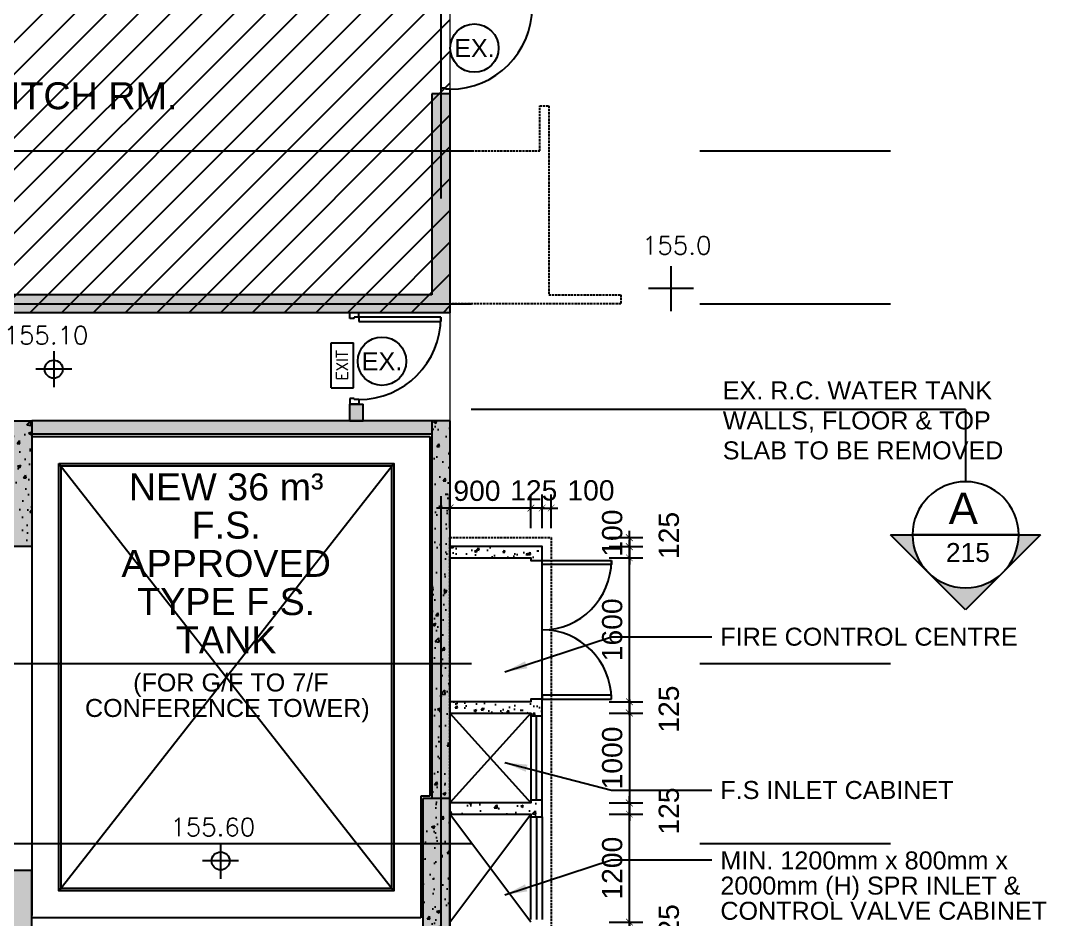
# Model space of a CAD drawing. Header units: millimetres. Extents: x 0 to 61044, y 27 to 39885.
# Drawn here: x 49325 to 60733, y 13090 to 23084 of the extents above; entities that cross this region are included whole.
import ezdxf
from ezdxf.enums import TextEntityAlignment as Align

# ---------------------------------------------------------------- set-up
doc = ezdxf.new("R2010")
doc.units = ezdxf.units.MM
doc.linetypes.add('CENTERX2', pattern=[101.6, 63.5, -12.7, 12.7, -12.7])
doc.linetypes.add('DASH', pattern=[0.35, 0.25, -0.1])
doc.layers.get('Defpoints').update_dxf_attribs({"color": 8})
for name, color, linetype in [('above', 8, 'DASH'), ('arrow', 8, 'Continuous'), ('DLN032__', 8, 'Continuous'), ('Door', 8, 'Continuous'), ('Existing Door mark', 8, 'Continuous'), ('FITDOOR', 8, 'Continuous'), ('FS', 8, 'Continuous'), ('GBP Dim', 8, 'Continuous'), ('GBP Text 200', 8, 'Continuous'), ('GBP Text 250', 8, 'Continuous'), ('grid', 8, 'CENTERX2'), ('hatch', 8, 'Continuous'), ('Hatch_Stru', 8, 'Continuous'), ('LEVEL', 8, 'Continuous'), ('PD', 8, 'Continuous'), ('RCP_text', 8, 'Continuous'), ('TEXT', 8, 'Continuous'), ('TEXT Ref', 8, 'Continuous'), ('WALL-EX', 8, 'Continuous'), ('WALL-STRUCTURE', 8, 'Continuous')]:
    doc.layers.add(name, color=color, linetype=linetype)
doc.layers.add('LP-furn loose', color=8, linetype='Continuous', lineweight=0)
doc.styles.add('BH', font='arial.ttf')
doc.styles.add('ROMANS', font='romans.shx')
doc.styles.get("Standard").update_dxf_attribs({"font": 'arial.ttf'})
doc.dimstyles.new('200 GBP', dxfattribs={"dimscale": 1.5, "dimtxt": 150, "dimasz": 50, "dimexe": 100, "dimexo": 50, "dimgap": 50, "dimtad": 1, "dimdec": 0, "dimzin": 0, "dimdsep": 46, "dimtxsty": 'BH', "dimblk": 'ARCHTICK', "dimcen": 0.09, "dimdle": 100, "dimclrd": 9, "dimclre": 9, "dimclrt": 1, "dimadec": 0, "dimazin": 0, "dimtfac": 1, "dimtdec": 0, "dimtix": 1, "dimtmove": 2, "dimatfit": 3, "dimldrblk": 'ARCHTICK', "dimfxl": 300, "dimfxlon": 1, "dimtolj": 1, "dimtzin": 0, "dimarcsym": 0})
doc.dimstyles.get("Standard").update_dxf_attribs({"dimtxt": 0.18, "dimasz": 0.18, "dimexe": 0.18, "dimexo": 0.0625, "dimgap": 0.09, "dimtad": 0, "dimtih": 1, "dimtoh": 1, "dimdec": 4, "dimzin": 0, "dimdsep": 46, "dimtxsty": 'Standard', "dimcen": 0.09, "dimadec": 0, "dimazin": 0, "dimtfac": 1, "dimtdec": 4, "dimtofl": 0, "dimtmove": 0, "dimatfit": 3, "dimfxl": 1, "dimtolj": 1, "dimtzin": 0, "dimarcsym": 0})
pattern_1 = [(50, (53800, 17234.53), (364.37, -31.878), [38.1, -419.1]), (355, (53800, 17234.53), (-70.486, 382.113), [30.48, -335.28]), (100.451, (53830.36, 17231.88), (293.885, 350.233), [32.38, -356.18]), (46.184, (53800, 17336.13), (542.158, -84.085), [57.15, -628.65]), (96.636, (53845.2, 17329.1), (474.81, 494.85), [48.57, -534.27]), (351.184, (53800, 17336.13), (474.81, 494.85), [45.72, -502.92]), (21, (53850.8, 17310.73), (303.23, -204.531), [38.1, -419.1]), (326, (53850.8, 17310.73), (123.604, 368.376), [30.48, -335.28]), (71.4514, (53876.07, 17293.7), (426.833, 163.846), [32.38, -356.18]), (37.5, (53800, 17234.53), (6.1772, 169.11), [0, -331.216, 0, -340.36, 0, -336.55]), (7.5, (53800, 17234.53), (133.6393, 200.361), [0, -194.056, 0, -323.596, 0, -128.27]), (327.5, (53686.71, 17234.53), (271.1812, -11.4575), [0, -127, 0, -396.24, 0, -525.78]), (317.5, (53635.91, 17234.53), (296.258, 50.853), [0, -165.1, 0, -263.144, 0, -373.38])]
pattern_2 = [(50, (-10000, -7065.47), (286.9041, -25.10085), [30, -330]), (355, (-10000, -7065.47), (-55.5005, 300.8769), [24, -264]), (100.4514, (-9976.1, -7067.56), (231.4038, 275.7758), [25.4961, -280.4568]), (46.1842, (-10000, -6985.47), (426.8964, -66.2076), [45, -495]), (96.6356, (-9964.43, -6991), (373.865, 389.6471), [38.244, -420.6852]), (351.1842, (-10000, -6985.47), (373.8648, 389.6474), [36, -396]), (21, (-9960, -7005.47), (238.7628, -161.04756), [30, -330]), (326, (-9960, -7005.47), (97.3261, 290.06), [24, -264]), (71.4514, (-9940.1, -7018.9), (336.089, 129.0122), [25.4961, -280.4568]), (37.5, (-10000, -7065.47), (4.86394, 133.15754), [0, -260.8, 0, -268, 0, -265]), (7.5, (-10000, -7065.47), (105.22781, 157.76468), [0, -152.8, 0, -254.8, 0, -101]), (327.5, (-10089.2, -7065.47), (213.52897, -9.02195), [0, -100, 0, -312, 0, -414]), (317.5, (-10129.2, -7065.47), (233.27447, 40.042), [0, -130, 0, -207.2, 0, -294])]

# ---------------------------------------------------------------- blocks, each defined once
blk = doc.blocks.new('A$C65CE4B9B')
at = {"layer": 'grid', "ltscale": 200}
for p, q in [((-5000, 10500), (-5000, -8450)), ((-58000, -6750), (0, -6750)), ((-58000, -8450), (0, -8450)), ((-5000, -10588), (-5000, -20450)), ((-58000, -12450), (0, -12450)), ((-58000, -14450), (0, -14450))]:
    blk.add_line(p, q, dxfattribs=at)
blk = doc.blocks.new('DR1CM')
at = {"layer": 'Door'}
blk.add_arc((0, 0), 1, 0, 90, dxfattribs=at)
blk = doc.blocks.new('DR1CR2')
at = {"layer": 'Door'}
for p, q in [((-50, 0), (-50, -50)), ((-50, 0), (0, 0)), ((0, 0), (0, -75)), ((-62.5, -50), (-50, -50)), ((-62.5, -50), (-62.5, -100)), ((-62.5, -100), (0, -100)), ((0, -75), (0, -100))]:
    blk.add_line(p, q, dxfattribs=at)
blk = doc.blocks.new('DR1CL2')
at = {"layer": 'Door'}
for p, q in [((50, 0), (0, 0)), ((0, 0), (0, -75)), ((50, 0), (50, -50)), ((0, -75), (0, -100)), ((62.5, -100), (0, -100)), ((62.5, -50), (50, -50)), ((62.5, -50), (62.5, -100))]:
    blk.add_line(p, q, dxfattribs=at)
blk = doc.blocks.new('DR1CD')
at = {"layer": 'Door'}
for p, q in [((0, 1), (45, 1)), ((0, 1), (0, 0)), ((45, 0), (45, 1)), ((0, 0), (45, 0))]:
    blk.add_line(p, q, dxfattribs=at)
blk = doc.blocks.new('FSEX-V01')
for p, q in [((0, 300), (0, 0)), ((0, 300), (600, 300)), ((600, 300), (600, 0)), ((0, 0), (600, 0))]:
    blk.add_line(p, q)
at = {"style": 'ROMANS'}
blk.add_text('EXIT', height=150, dxfattribs=at).set_placement((300, 150), align=Align.MIDDLE)
blk = doc.blocks.new('ELFIN')
at = {"layer": 'DLN032__'}
for p, q in [((0, 0.5), (0, 0)), ((0, 0), (-0.5, 0)), ((0, 0), (0, -0.5)), ((0.5, 0), (0, 0))]:
    blk.add_line(p, q, dxfattribs=at)
at = {"layer": 'DLN032__', "style": 'ROMANS'}
blk.add_attdef('ELFIN', (0.254, 0.347), '', height=0.5, dxfattribs=at)
blk = doc.blocks.new('ELEX')
at = {"layer": 'DLN032__'}
for p, q in [((0, 0.5), (0, -0.5)), ((0.5, 0), (-0.5, 0))]:
    blk.add_line(p, q, dxfattribs=at)
blk.add_circle((0, 0), 0.25, dxfattribs=at)
at = {"layer": 'DLN032__', "style": 'ROMANS'}
blk.add_attdef('ELEX', (0.257, 0.354), '', height=0.5, dxfattribs=at)
blk = doc.blocks.new('A$C11B774D8')
at = {"layer": 'Existing Door mark'}
blk.add_circle((269, 269), 269, dxfattribs=at)
at = {"layer": 'Existing Door mark', "insert": (269, 269), "char_height": 200, "width": 2794.73, "attachment_point": 5, "line_spacing_factor": 0.84, "style": 'BH'}
blk.add_mtext('EX.', dxfattribs=at)
blk = doc.blocks.new('_ArchTick')
at = {"color": 0, "const_width": 0.1}
blk.add_lwpolyline([(0.5, 0.5), (-0.5, -0.5)], dxfattribs=at)
blk = doc.blocks.new('*D137')
at = {"layer": 'Defpoints', "color": 0, "transparency": 16777216}
for p in [(49650, 13544), (53900, 13519), (53900, 12390)]:
    blk.add_point(p, dxfattribs=at)
at = {"layer": 'GBP Dim', "color": 9, "lineweight": -2, "transparency": 16777216}
for p, q in [((49650, 12615), (49650, 12240)), ((53900, 12615), (53900, 12240)), ((49500, 12390), (54050, 12390))]:
    blk.add_line(p, q, dxfattribs=at)
at = {"layer": 'GBP Dim', "color": 9, "lineweight": -2, "transparency": 16777216, "xscale": 75, "yscale": 75, "zscale": 75, "rotation": 180}
blk.add_blockref('_ArchTick', (49650, 12390), dxfattribs=at)
at = {"layer": 'GBP Dim', "color": 9, "lineweight": -2, "transparency": 16777216, "xscale": 75, "yscale": 75, "zscale": 75}
blk.add_blockref('_ArchTick', (53900, 12390), dxfattribs=at)
at = {"layer": 'GBP Dim', "transparency": 16777216, "insert": (51775, 12580), "char_height": 225, "attachment_point": 5, "style": 'BH'}
blk.add_mtext('\\A1;4250', dxfattribs=at)
blk = doc.blocks.new('*D145')
at = {"layer": 'Defpoints', "color": 0, "transparency": 16777216}
for p in [(55125, 13060), (55125, 12935), (56095, 12935)]:
    blk.add_point(p, dxfattribs=at)
at = {"layer": 'GBP Dim', "color": 9, "lineweight": -2, "transparency": 16777216}
for p, q in [((56095, 13060), (56095, 13135)), ((55870, 13060), (56245, 13060)), ((56095, 13060), (56095, 12935)), ((55870, 12935), (56245, 12935)), ((56095, 12935), (56095, 12860))]:
    blk.add_line(p, q, dxfattribs=at)
at = {"layer": 'GBP Dim', "color": 9, "lineweight": -2, "transparency": 16777216, "xscale": 75, "yscale": 75, "zscale": 75}
for p, rotation in [((56095, 13060), 270), ((56095, 12935), 90)]:
    blk.add_blockref('_ArchTick', p, dxfattribs=dict(at, rotation=rotation))
at = {"layer": 'GBP Dim', "transparency": 16777216, "insert": (56535, 12997), "char_height": 225, "attachment_point": 5, "rotation": 90, "style": 'BH'}
blk.add_mtext('\\A1;125', dxfattribs=at)
blk = doc.blocks.new('*D146')
at = {"layer": 'Defpoints', "color": 0, "transparency": 16777216}
for p in [(55870, 14260), (56095, 14260), (55870, 13060)]:
    blk.add_point(p, dxfattribs=at)
at = {"layer": 'GBP Dim', "color": 9, "lineweight": -2, "transparency": 16777216}
for p, q in [((56095, 12910), (56095, 14410)), ((55945, 14260), (56245, 14260)), ((55945, 13060), (56245, 13060))]:
    blk.add_line(p, q, dxfattribs=at)
at = {"layer": 'GBP Dim', "color": 9, "lineweight": -2, "transparency": 16777216, "xscale": 75, "yscale": 75, "zscale": 75}
for p, rotation in [((56095, 14260), 90), ((56095, 13060), 270)]:
    blk.add_blockref('_ArchTick', p, dxfattribs=dict(at, rotation=rotation))
at = {"layer": 'GBP Dim', "transparency": 16777216, "insert": (55905, 13660), "char_height": 225, "attachment_point": 5, "rotation": 90, "style": 'BH'}
blk.add_mtext('\\A1;1200', dxfattribs=at)
blk = doc.blocks.new('*D147')
at = {"layer": 'Defpoints', "color": 0, "transparency": 16777216}
for p in [(54100, 17664), (54100, 17235), (55000, 17235)]:
    blk.add_point(p, dxfattribs=at)
at = {"layer": 'GBP Dim', "color": 9, "lineweight": -2, "transparency": 16777216}
for p, q in [((54100, 17439), (54100, 17814)), ((55000, 17439), (55000, 17814)), ((55150, 17664), (53950, 17664))]:
    blk.add_line(p, q, dxfattribs=at)
at = {"layer": 'GBP Dim', "color": 9, "lineweight": -2, "transparency": 16777216, "xscale": 75, "yscale": 75, "zscale": 75, "rotation": 180}
blk.add_blockref('_ArchTick', (54100, 17664), dxfattribs=at)
at = {"layer": 'GBP Dim', "color": 9, "lineweight": -2, "transparency": 16777216, "xscale": 75, "yscale": 75, "zscale": 75}
blk.add_blockref('_ArchTick', (55000, 17664), dxfattribs=at)
at = {"layer": 'GBP Dim', "transparency": 16777216, "insert": (54400, 17854), "char_height": 225, "attachment_point": 5, "style": 'BH'}
blk.add_mtext('\\A1;900', dxfattribs=at)
blk = doc.blocks.new('*D148')
at = {"layer": 'Defpoints', "color": 0, "transparency": 16777216}
for p in [(55000, 17664), (55000, 17235), (55125, 17235)]:
    blk.add_point(p, dxfattribs=at)
at = {"layer": 'GBP Dim', "color": 9, "lineweight": -2, "transparency": 16777216}
for p, q in [((55000, 17439), (55000, 17814)), ((55125, 17439), (55125, 17814)), ((55000, 17664), (54925, 17664)), ((55125, 17664), (55000, 17664)), ((55125, 17664), (55200, 17664))]:
    blk.add_line(p, q, dxfattribs=at)
at = {"layer": 'GBP Dim', "color": 9, "lineweight": -2, "transparency": 16777216, "xscale": 75, "yscale": 75, "zscale": 75}
blk.add_blockref('_ArchTick', (55000, 17664), dxfattribs=at)
at = {"layer": 'GBP Dim', "color": 9, "lineweight": -2, "transparency": 16777216, "xscale": 75, "yscale": 75, "zscale": 75, "rotation": 180}
blk.add_blockref('_ArchTick', (55125, 17664), dxfattribs=at)
at = {"layer": 'GBP Dim', "transparency": 16777216, "insert": (55032, 17859), "char_height": 225, "attachment_point": 5, "style": 'BH'}
blk.add_mtext('\\A1;125', dxfattribs=at)
blk = doc.blocks.new('*D149')
at = {"layer": 'Defpoints', "color": 0, "transparency": 16777216}
for p in [(55125, 14385), (56095, 14385), (55125, 14260)]:
    blk.add_point(p, dxfattribs=at)
at = {"layer": 'GBP Dim', "color": 9, "lineweight": -2, "transparency": 16777216}
for p, q in [((55870, 14385), (56245, 14385)), ((56095, 14385), (56095, 14460)), ((56095, 14260), (56095, 14385)), ((55870, 14260), (56245, 14260)), ((56095, 14260), (56095, 14185))]:
    blk.add_line(p, q, dxfattribs=at)
at = {"layer": 'GBP Dim', "color": 9, "lineweight": -2, "transparency": 16777216, "xscale": 75, "yscale": 75, "zscale": 75}
for p, rotation in [((56095, 14385), 270), ((56095, 14260), 90)]:
    blk.add_blockref('_ArchTick', p, dxfattribs=dict(at, rotation=rotation))
at = {"layer": 'GBP Dim', "transparency": 16777216, "insert": (56535, 14295), "char_height": 225, "attachment_point": 5, "rotation": 90, "style": 'BH'}
blk.add_mtext('\\A1;125', dxfattribs=at)
blk = doc.blocks.new('*D150')
at = {"layer": 'Defpoints', "color": 0, "transparency": 16777216}
for p in [(55125, 17110), (56095, 17110), (55125, 15510)]:
    blk.add_point(p, dxfattribs=at)
at = {"layer": 'GBP Dim', "color": 9, "lineweight": -2, "transparency": 16777216}
for p, q in [((56095, 15360), (56095, 17260)), ((55870, 17110), (56245, 17110)), ((55870, 15510), (56245, 15510))]:
    blk.add_line(p, q, dxfattribs=at)
at = {"layer": 'GBP Dim', "color": 9, "lineweight": -2, "transparency": 16777216, "xscale": 75, "yscale": 75, "zscale": 75}
for p, rotation in [((56095, 17110), 90), ((56095, 15510), 270)]:
    blk.add_blockref('_ArchTick', p, dxfattribs=dict(at, rotation=rotation))
at = {"layer": 'GBP Dim', "transparency": 16777216, "insert": (55905, 16310), "char_height": 225, "attachment_point": 5, "rotation": 90, "style": 'BH'}
blk.add_mtext('\\A1;1600', dxfattribs=at)
blk = doc.blocks.new('*D151')
at = {"layer": 'Defpoints', "color": 0, "transparency": 16777216}
for p in [(55125, 17235), (55125, 17110), (56095, 17110)]:
    blk.add_point(p, dxfattribs=at)
at = {"layer": 'GBP Dim', "color": 9, "lineweight": -2, "transparency": 16777216}
for p, q in [((55870, 17235), (56245, 17235)), ((56095, 17235), (56095, 17310)), ((56095, 17235), (56095, 17110)), ((55870, 17110), (56245, 17110)), ((56095, 17110), (56095, 17035))]:
    blk.add_line(p, q, dxfattribs=at)
at = {"layer": 'GBP Dim', "color": 9, "lineweight": -2, "transparency": 16777216, "xscale": 75, "yscale": 75, "zscale": 75}
for p, rotation in [((56095, 17235), 270), ((56095, 17110), 90)]:
    blk.add_blockref('_ArchTick', p, dxfattribs=dict(at, rotation=rotation))
at = {"layer": 'GBP Dim', "transparency": 16777216, "insert": (56535, 17359), "char_height": 225, "attachment_point": 5, "rotation": 90, "style": 'BH'}
blk.add_mtext('\\A1;125', dxfattribs=at)
blk = doc.blocks.new('*D152')
at = {"layer": 'Defpoints', "color": 0, "transparency": 16777216}
for p in [(55125, 15510), (56095, 15510), (55125, 15385)]:
    blk.add_point(p, dxfattribs=at)
at = {"layer": 'GBP Dim', "color": 9, "lineweight": -2, "transparency": 16777216}
for p, q in [((56095, 15510), (56095, 15585)), ((55870, 15510), (56245, 15510)), ((56095, 15385), (56095, 15510)), ((55870, 15385), (56245, 15385)), ((56095, 15385), (56095, 15310))]:
    blk.add_line(p, q, dxfattribs=at)
at = {"layer": 'GBP Dim', "color": 9, "lineweight": -2, "transparency": 16777216, "xscale": 75, "yscale": 75, "zscale": 75}
for p, rotation in [((56095, 15510), 270), ((56095, 15385), 90)]:
    blk.add_blockref('_ArchTick', p, dxfattribs=dict(at, rotation=rotation))
at = {"layer": 'GBP Dim', "transparency": 16777216, "insert": (56535, 15428), "char_height": 225, "attachment_point": 5, "rotation": 90, "style": 'BH'}
blk.add_mtext('\\A1;125', dxfattribs=at)
blk = doc.blocks.new('*D153')
at = {"layer": 'Defpoints', "color": 0, "transparency": 16777216}
for p in [(55125, 15385), (55125, 14385), (56095, 14385)]:
    blk.add_point(p, dxfattribs=at)
at = {"layer": 'GBP Dim', "color": 9, "lineweight": -2, "transparency": 16777216}
for p, q in [((56095, 15535), (56095, 14235)), ((55870, 15385), (56245, 15385)), ((55870, 14385), (56245, 14385))]:
    blk.add_line(p, q, dxfattribs=at)
at = {"layer": 'GBP Dim', "color": 9, "lineweight": -2, "transparency": 16777216, "xscale": 75, "yscale": 75, "zscale": 75}
for p, rotation in [((56095, 15385), 90), ((56095, 14385), 270)]:
    blk.add_blockref('_ArchTick', p, dxfattribs=dict(at, rotation=rotation))
at = {"layer": 'GBP Dim', "transparency": 16777216, "insert": (55905, 14885), "char_height": 225, "attachment_point": 5, "rotation": 90, "style": 'BH'}
blk.add_mtext('\\A1;1000', dxfattribs=at)
blk = doc.blocks.new('*D155')
at = {"layer": 'Defpoints', "color": 0, "transparency": 16777216}
for p in [(55225, 17664), (55125, 17235), (55225, 17235)]:
    blk.add_point(p, dxfattribs=at)
at = {"layer": 'GBP Dim', "color": 9, "lineweight": -2, "transparency": 16777216}
for p, q in [((55125, 17439), (55125, 17814)), ((55225, 17439), (55225, 17814)), ((55125, 17664), (55050, 17664)), ((55125, 17664), (55225, 17664)), ((55225, 17664), (55300, 17664))]:
    blk.add_line(p, q, dxfattribs=at)
at = {"layer": 'GBP Dim', "color": 9, "lineweight": -2, "transparency": 16777216, "xscale": 75, "yscale": 75, "zscale": 75}
blk.add_blockref('_ArchTick', (55125, 17664), dxfattribs=at)
at = {"layer": 'GBP Dim', "color": 9, "lineweight": -2, "transparency": 16777216, "xscale": 75, "yscale": 75, "zscale": 75, "rotation": 180}
blk.add_blockref('_ArchTick', (55225, 17664), dxfattribs=at)
at = {"layer": 'GBP Dim', "transparency": 16777216, "insert": (55668, 17859), "char_height": 225, "attachment_point": 5, "style": 'BH'}
blk.add_mtext('\\A1;100', dxfattribs=at)
blk = doc.blocks.new('*D156')
at = {"layer": 'Defpoints', "color": 0, "transparency": 16777216}
for p in [(55125, 17335), (55125, 17235), (56095, 17235)]:
    blk.add_point(p, dxfattribs=at)
at = {"layer": 'GBP Dim', "color": 9, "lineweight": -2, "transparency": 16777216}
for p, q in [((56095, 17335), (56095, 17410)), ((55870, 17335), (56245, 17335)), ((55870, 17235), (56245, 17235)), ((56095, 17335), (56095, 17235)), ((56095, 17235), (56095, 17160))]:
    blk.add_line(p, q, dxfattribs=at)
at = {"layer": 'GBP Dim', "color": 9, "lineweight": -2, "transparency": 16777216, "xscale": 75, "yscale": 75, "zscale": 75}
for p, rotation in [((56095, 17335), 270), ((56095, 17235), 90)]:
    blk.add_blockref('_ArchTick', p, dxfattribs=dict(at, rotation=rotation))
at = {"layer": 'GBP Dim', "transparency": 16777216, "insert": (55905, 17385), "char_height": 225, "attachment_point": 5, "rotation": 90, "style": 'BH'}
blk.add_mtext('\\A1;100', dxfattribs=at)

msp = doc.modelspace()

# ---------------------------------------------------------------- hatches: boundary and pattern name
at = {"layer": 'hatch'}
h = msp.add_hatch(dxfattribs=at)
h.set_pattern_fill('ANSI31', color=256, scale=2000, style=0)
h.set_pattern_definition([(45, (-10000, -7065.47), (-176.7767, 176.7767), [])])
h.paths.add_polyline_path([(31437.5, 33484.5), (31375, 33484.5), (31375, 32284.5), (31437.5, 32284.5)], flags=17)
h.paths.add_polyline_path([(31500, 33484.5), (31437.5, 33484.5), (31437.5, 32284.5), (31500, 32284.5)], flags=17)
h.paths.add_polyline_path([(31437.5, 32184.5), (31375, 32184.5), (31375, 31584.5), (31437.5, 31584.5)], flags=17)
h.paths.add_polyline_path([(31500, 32184.5), (31437.5, 32184.5), (31437.5, 31584.5), (31500, 31584.5)], flags=17)
h.paths.add_polyline_path([(31500, 31484.5), (31437.5, 31484.5), (31437.5, 30884.5), (31500, 30884.5)], flags=17)
h.paths.add_polyline_path([(31500, 30784.5), (31437.5, 30784.5), (31437.5, 30184.5), (31500, 30184.5)], flags=17)
h.paths.add_polyline_path([(33672.2, 34765.6), (33077.8, 34683.8), (33086.3, 34621.9), (33680.7, 34703.7)], flags=17)
h.paths.add_polyline_path([(33680.7, 34703.7), (33086.3, 34621.9), (33094.8, 34560), (33689.2, 34641.8)], flags=17)
h.paths.add_polyline_path([(31375, 30084.5), (31437.5, 30084.5), (31437.5, 29484.5), (31375, 29484.5)], flags=16)
h.paths.add_polyline_path([(31375, 31484.5), (31437.5, 31484.5), (31437.5, 30884.5), (31375, 30884.5)], flags=16)
h.paths.add_polyline_path([(31500, 32284.5), (31375, 32284.5), (31375, 33484.5), (31500, 33484.5), (31500, 34340.6), (33094.8, 34560), (33077.8, 34683.8), (33672.2, 34765.6), (33689.2, 34641.8), (35500, 34890.9), (35500, 36102.2), (30300, 35386.8), (30300, 28384.5), (31500, 28384.5), (31500, 29484.5), (31437.5, 29484.5), (31437.5, 30084.5), (31500, 30084.5), (31500, 30184.5), (31375, 30184.5), (31375, 30784.5), (31500, 30784.5), (31500, 30884.5), (31437.5, 30884.5), (31437.5, 31484.5), (31500, 31484.5), (31500, 31584.5), (31375, 31584.5), (31375, 32184.5), (31500, 32184.5)])
h.paths.add_polyline_path([(31350, 28234.5), (31350, 28309.5), (32800, 28309.5), (32800, 28234.5)], flags=16)
h.paths.add_polyline_path([(28700, 28309.5), (28700, 28234.5), (27250, 28234.5), (27250, 28309.5)], flags=17)
h.paths.add_polyline_path([(30025, 15034.5), (30025, 16284.5), (35750, 16284.5), (35750, 19834.5), (42316, 19834.5), (54100, 19834.5), (54100, 29384.5), (35750, 29384.5), (35750, 28384.5), (32800, 28384.5), (32800, 28309.5), (31350, 28309.5), (31350, 28384.5), (28700, 28384.5), (28700, 28309.5), (27250, 28309.5), (27250, 28384.5), (17750, 28384.5), (17750, 12934.5), (36300, 12934.5), (36300, 14134.5), (35700, 14134.5), (35700, 13294.5), (30025, 13294.5), (30025, 13394.5), (30025, 13394.5), (30025, 15034.5)])
h = msp.add_hatch(dxfattribs=at)
h.set_pattern_fill('AR-CONC', color=256, scale=2, style=0)
h.set_pattern_definition(pattern_1)
h.paths.add_polyline_path([(49450, 18634.5), (48950, 18634.5), (48950, 17234.5), (49300, 17234.5), (49450, 17234.5)])
h = msp.add_hatch(dxfattribs=at)
h.set_pattern_fill('AR-CONC', color=256, scale=2, style=0)
h.set_pattern_definition(pattern_1)
h.paths.add_polyline_path([(54100, 18634.5), (53900, 18634.5), (53900, 14434.5), (54100, 14434.5)])
h = msp.add_hatch(dxfattribs=at)
h.set_pattern_fill('AR-CONC', color=256, scale=40, style=0)
h.set_pattern_definition(pattern_2)
edge = h.paths.add_edge_path()
edge.add_line((54100, 17109.5), (55000, 17109.5))
edge.add_line((55000, 17109.5), (55000, 17079.5))
edge.add_line((55000, 17079.5), (55125, 17079.5))
edge.add_line((55125, 17079.5), (55125, 17234.5))
edge.add_line((55125, 17234.5), (54100, 17234.5))
edge.add_line((54100, 17234.5), (54100, 17109.5))
h = msp.add_hatch(dxfattribs=at)
h.set_pattern_fill('AR-CONC', color=256, scale=40, style=0)
h.set_pattern_definition(pattern_2)
h.paths.add_polyline_path([(54100, 15509.5), (54100, 15384.5), (55000, 15384.5), (55000, 15354.5), (55125, 15354.5), (55125, 15539.5), (55000, 15539.5), (55000, 15509.5)])
h = msp.add_hatch(dxfattribs=at)
h.set_pattern_fill('AR-CONC', color=256, scale=2, style=0)
h.set_pattern_definition(pattern_1)
h.paths.add_polyline_path([(53800, 12934.5), (54100, 12934.5), (54100, 14434.5), (53800, 14434.5)])
h = msp.add_hatch(dxfattribs=at)
h.set_pattern_fill('AR-CONC', color=256, scale=40, style=0)
h.set_pattern_definition(pattern_2)
h.paths.add_polyline_path([(54100, 14384.5), (54100, 14259.5), (55000, 14259.5), (55000, 14229.5), (55125, 14229.5), (55125, 14414.5), (55000, 14414.5), (55000, 14384.5)])
at = {"layer": 'Hatch_Stru'}
for points in [[(54100, 22269.5), (53900, 22269.5), (53900, 20034.5), (45700, 20034.5), (45700, 19834.5), (54100, 19834.5)], [(53135, 18819.5), (52985, 18819.5), (52985, 18634.5), (53135, 18634.5)], [(53900, 18634.5), (49450, 18634.5), (49450, 18484.5), (53900, 18484.5)], [(54100, 18634.5), (53900, 18634.5), (53900, 14434.5), (54100, 14434.5)], [(49450, 13634.5), (48950, 13634.5), (48950, 12934.5), (49450, 12934.5)]]:
    msp.add_hatch(color=256, dxfattribs=at).paths.add_polyline_path(points)
h = msp.add_hatch(color=256, dxfattribs=at)
h.paths.add_polyline_path([(54100, 14434.5), (53800, 14434.5), (53800, 12934.5), (54100, 12934.5)])
h.paths.add_polyline_path([(49450, 18634.5), (48950, 18634.5), (48950, 17234.5), (49300, 17234.5), (49450, 17234.5)])
at = {"layer": 'RCP_text'}
h = msp.add_hatch(color=256, dxfattribs=at)
edge = h.paths.add_edge_path(flags=16)
edge.add_line((60424.1, 17366.7), (59244.3, 17366.7))
edge.add_arc((59834.2, 17366.7), 589.9, 180, 360)
h.paths.add_polyline_path([(59000, 17366.7), (60668.4, 17366.7), (59834.2, 16532.5)])

# ---------------------------------------------------------------- linework, layer by layer
at = {"layer": 'above', "ltscale": 100}
msp.add_lwpolyline([(54100, 21634.5), (55100, 21634.5), (55100, 22134.5), (55200, 22134.5), (55200, 20034.5), (56000, 20034.5), (56000, 19934.5), (54100, 19934.5)], dxfattribs=at)
msp.add_lwpolyline([(55225, 12834.5), (54100, 12834.5), (54100, 17334.5), (55225, 17334.5)], close=True, dxfattribs=at)
at = {"layer": 'FITDOOR'}
msp.add_line((55125, 15539.5), (55125, 17079.5), dxfattribs=at)
for points in [[(55895, 17079.5), (55895, 17034.5), (55125, 17034.5), (55125, 17079.5)], [(55895, 15539.5), (55895, 15584.5), (55125, 15584.5), (55125, 15539.5)]]:
    msp.add_lwpolyline(points, close=True, dxfattribs=at)
for points in [[(55062.5, 14414.5), (55062.5, 15354.5)], [(55062.5, 14229.5), (55062.5, 13089.5)]]:
    msp.add_lwpolyline(points, dxfattribs=at)
for centre, start, end in [((55125, 17079.5), 270, 359.99999), ((55125, 15539.5), 0.00001, 90)]:
    msp.add_arc(centre, 770, start, end, dxfattribs=at)
at = {"layer": 'LP-furn loose'}
msp.add_lwpolyline([(17750, 28384.5), (35750, 28384.5), (35750, 29384.5), (54100, 29384.5), (54100, 12934.5), (17750, 12934.5), (17750, 28384.5)], dxfattribs=at)
at = {"layer": 'PD', "ltscale": 20}
for points in [[(54100, 15384.5), (55000, 14384.5)], [(55000, 15384.5), (54100, 14384.5)], [(54100, 13059.5), (55000, 14259.5)], [(55000, 13059.5), (54100, 14259.5)]]:
    msp.add_lwpolyline(points, dxfattribs=at)
at = {"layer": 'PD'}
for points in [[(55000, 15354.5), (55000, 14414.5)], [(55125, 14414.5), (55125, 15354.5)], [(55000, 13089.5), (55000, 14229.5)], [(55125, 14229.5), (55125, 13089.5)]]:
    msp.add_lwpolyline(points, dxfattribs=at)
at = {"layer": 'RCP_text', "ltscale": 50}
msp.add_line((59834.2, 18760.8), (54334.2, 18760.8), dxfattribs=at)
at = {"layer": 'RCP_text'}
for p, q in [((59834.2, 18760.8), (59834.2, 17956.6)), ((59834.2, 16532.5), (59000, 17366.7)), ((59000, 17366.7), (60668.4, 17366.7)), ((60424.1, 17366.7), (59244.3, 17366.7)), ((60668.4, 17366.7), (59834.2, 16532.5))]:
    msp.add_line(p, q, dxfattribs=at)
for start, end in [(0, 180), (180, 0)]:
    msp.add_arc((59834.2, 17366.7), 589.9, start, end, dxfattribs=at)
at = {"layer": 'WALL-EX'}
for points in [[(53900, 18634.5), (49450, 18634.5)], [(53900, 18484.5), (49450, 18484.5)]]:
    msp.add_lwpolyline(points, dxfattribs=at)
at = {"layer": 'WALL-STRUCTURE'}
msp.add_line((52985, 18634.5), (53135, 18634.5), dxfattribs=at)
at = {"layer": 'WALL-STRUCTURE', "ltscale": 50}
for p, q in [((49750, 18159.5), (53475, 13409.5)), ((49750, 13409.5), (53475, 18159.5))]:
    msp.add_line(p, q, dxfattribs=at)
at = {"layer": 'WALL-STRUCTURE'}
for points in [[(54100, 22269.5), (54100, 19834.5), (45700, 19834.5)], [(54100, 22269.5), (53900, 22269.5)], [(53900, 22269.5), (53900, 20034.5)], [(53900, 20034.5), (45700, 20034.5)], [(52985, 18819.5), (53135, 18819.5)], [(52985, 18634.5), (52985, 18819.5)], [(53135, 18634.5), (53135, 18819.5)], [(49450, 18634.5), (49450, 13634.5)], [(54100, 18634.5), (53900, 18634.5)], [(53900, 18634.5), (53900, 14434.5)], [(54100, 18634.5), (54100, 12934.5)], [(49450, 18459.5), (53875, 18459.5)], [(49450, 18434.5), (49450, 17034.5)], [(49450, 18434.5), (49450, 17234.5)], [(53875, 18459.5), (53875, 14459.5)], [(49450, 17234.5), (49450, 13134.5)], [(54100, 17109.5), (55000, 17109.5), (55000, 17079.5), (55125, 17079.5), (55125, 17234.5), (54100, 17234.5), (54100, 17109.5)], [(53875, 14459.5), (53775, 14459.5)], [(53775, 14459.5), (53775, 13109.5)], [(53775, 13109.5), (49450, 13109.5)]]:
    msp.add_lwpolyline(points, dxfattribs=at)
for points in [[(48950, 18634.5), (49450, 18634.5), (49450, 17234.5), (48950, 17234.5)], [(54100, 15509.5), (54100, 15384.5), (55000, 15384.5), (55000, 15354.5), (55125, 15354.5), (55125, 15539.5), (55000, 15539.5), (55000, 15509.5)], [(53800, 14434.5), (53800, 12934.5), (54100, 12934.5), (54100, 14434.5)], [(54100, 14384.5), (54100, 14259.5), (55000, 14259.5), (55000, 14229.5), (55125, 14229.5), (55125, 14414.5), (55000, 14414.5), (55000, 14384.5)], [(48950, 12934.5), (49450, 12934.5), (49450, 13634.5), (48950, 13634.5)]]:
    msp.add_lwpolyline(points, close=True, dxfattribs=at)
at = {"layer": 'WALL-STRUCTURE', "ltscale": 50}
for points in [[(49750, 18159.5), (53475, 18159.5), (53475, 13409.5), (49750, 13409.5)], [(49775, 18134.5), (53450, 18134.5), (53450, 13434.5), (49775, 13434.5)]]:
    msp.add_lwpolyline(points, close=True, dxfattribs=at)

# ---------------------------------------------------------------- block references
at = {"layer": 'Door', "xscale": 915, "yscale": 915, "zscale": 915, "rotation": 270}
for p in [(54100, 23234.5), (53085, 19784.5)]:
    msp.add_blockref('DR1CM', p, dxfattribs=at)
at = {"layer": 'Door', "rotation": 270}
for name, p in [('DR1CR2', (54100, 22269.5)), ('DR1CL2', (53085, 19834.5)), ('DR1CR2', (53085, 18819.5))]:
    msp.add_blockref(name, p, dxfattribs=at)
at = {"layer": 'Door', "yscale": 915, "rotation": 270}
msp.add_blockref('DR1CD', (53085, 19784.5), dxfattribs=at)
at = {"layer": 'Existing Door mark'}
for p in [(54102.9, 22508.2), (53075.3, 19026.8)]:
    msp.add_blockref('A$C11B774D8', p, dxfattribs=at)
at = {"layer": 'FS', "xscale": 0.8333333334885538, "yscale": 0.8333333334885538, "zscale": 0.8333333334885538, "rotation": 90}
msp.add_blockref('FSEX-V01', (53027.4, 19000.5), dxfattribs=at)
at = {"layer": 'grid'}
msp.add_blockref('A$C65CE4B9B', (59000, 28384.5), dxfattribs=at)
at = {"layer": 'TEXT Ref'}
ref = msp.add_blockref('ELFIN', (56556.8, 20102.9), dxfattribs=dict(at, xscale=500.0000000002328, yscale=500.0000000002328, zscale=500.0000000002328, rotation=359.9999999830313))
ref.add_attrib('ELFIN', '155.0', dxfattribs={"layer": 'LEVEL', "height": 200, "rotation": 360, "style": 'ROMANS'}).set_placement((56236.2, 20423.6), align=Align.BOTTOM_LEFT)
ref = msp.add_blockref('ELEX', (49694.5, 19206.5), dxfattribs=dict(at, xscale=400, yscale=400, zscale=400, rotation=359.9999999969984))
ref.add_attrib('ELEX', '155.10', (49136.7, 19484), dxfattribs={"layer": 'LEVEL', "height": 200, "style": 'ROMANS'})
ref = msp.add_blockref('ELEX', (51549.2, 13740), dxfattribs=dict(at, xscale=400, yscale=400, zscale=400, rotation=359.9999999969984))
ref.add_attrib('ELEX', '155.60', (50991.4, 14017.5), dxfattribs={"layer": 'LEVEL', "height": 200, "style": 'ROMANS'})

# ---------------------------------------------------------------- texts
at = {"layer": 'GBP Text 200', "style": 'BH'}
for s, insert, char_height, width, attachment_point in [('EX. R.C. WATER TANK WALLS, FLOOR & TOP SLAB TO BE REMOVED', (57133.5, 18637), 200, 3714.954, 4), ('\\P{\\H0.84x;215}', (59859.6, 17691.4), 250, 888.004, 2)]:
    msp.add_mtext(s, dxfattribs=dict(at, insert=insert, char_height=char_height, width=width, attachment_point=attachment_point))
at = {"layer": 'GBP Text 200', "char_height": 200, "style": 'BH'}
for s, insert, width, attachment_point, line_spacing_factor in [('FIRE CONTROL CENTRE ', (57107.2, 16232.1), 3714.954, 4, 0.84), (' (FOR G/F TO 7/F\\PCONFERENCE TOWER)', (51624.5, 15552.7), 3677.26, 5, 0.85), ('F.S INLET CABINET', (57107.2, 14527.6), 3714.954, 4, 0.84), ('MIN. 1200mm x 800mm x 2000mm (H) SPR INLET & CONTROL VALVE CABINET', (57107.2, 13464.8), 3977.843, 4, 0.84)]:
    msp.add_mtext(s, dxfattribs=dict(at, insert=insert, width=width, attachment_point=attachment_point, line_spacing_factor=line_spacing_factor))
at = {"layer": 'GBP Text 250', "char_height": 300, "attachment_point": 5, "line_spacing_factor": 0.85, "style": 'BH'}
for s, insert, width in [('EX. LV. SWITCH RM.', (49031.9, 22245.5), 5973.984), ('NEW 36 m³ F.S. APPROVED TYPE F.S. TANK', (51611.8, 17048.8), 2814.389)]:
    msp.add_mtext(s, dxfattribs=dict(at, insert=insert, width=width))
at = {"layer": 'TEXT', "insert": (59808.3, 17835.2), "char_height": 350, "width": 888.004, "attachment_point": 2, "style": 'BH'}
msp.add_mtext('A', dxfattribs=at)

# ---------------------------------------------------------------- dimensions: what is measured, and where the dimension line sits
at = {"layer": 'GBP Dim'}
for base, p1, p2, picture, middle in [((54100, 17663.7), (55000, 17234.5), (54100, 17234.5), '*D147', (54400, 17853.6)), ((55225, 17663.7), (55125, 17234.5), (55225, 17234.5), '*D155', (55667.7, 17859.4))]:
    dim = msp.add_linear_dim(base=base, p1=p1, p2=p2, dimstyle='200 GBP', override={"dimclrt": 256, "dimfxl": 150}, dxfattribs=at)
    dim.commit()
    dim.dimension.update_dxf_attribs({"geometry": picture, "text_midpoint": middle, "dimtype": 160})
for base, p1, p2, angle, picture, middle in [((55000, 17663.7), (55125, 17234.5), (55000, 17234.5), 180, '*D148', (55032.3, 17859.4)), ((56094.9, 17234.5), (55125, 17334.5), (55125, 17234.5), 90, '*D156', (55905.1, 17384.5)), ((56094.9, 17109.5), (55125, 17234.5), (55125, 17109.5), 270, '*D151', (56534.8, 17358.8)), ((56094.9, 15509.5), (55125, 15384.5), (55125, 15509.5), 90, '*D152', (56534.8, 15427.9)), ((56094.9, 14384.5), (55125, 14259.5), (55125, 14384.5), 90, '*D149', (56534.8, 14294.6)), ((56094.9, 12934.5), (55125, 13059.5), (55125, 12934.5), 270, '*D145', (56534.8, 12997))]:
    dim = msp.add_linear_dim(base=base, p1=p1, p2=p2, angle=angle, dimstyle='200 GBP', override={"dimclrt": 256, "dimfxl": 150}, dxfattribs=at)
    dim.commit()
    dim.dimension.update_dxf_attribs({"geometry": picture, "text_midpoint": middle, "dimtype": 160})
for base, p1, p2, angle, picture, middle in [((56094.9, 17109.5), (55125, 15509.5), (55125, 17109.5), 270, '*D150', (55905.1, 16309.5)), ((56094.9, 14384.5), (55125, 15384.5), (55125, 14384.5), 90, '*D153', (55905.1, 14884.5)), ((56094.9, 14259.5), (55869.9, 13059.5), (55869.9, 14259.5), 270, '*D146', (55905.1, 13659.5))]:
    dim = msp.add_linear_dim(base=base, p1=p1, p2=p2, angle=angle, dimstyle='200 GBP', override={"dimclrt": 256, "dimfxl": 150}, dxfattribs=at)
    dim.commit()
    dim.dimension.update_dxf_attribs({"geometry": picture, "text_midpoint": middle})
dim = msp.add_linear_dim(base=(53900, 12390.1), p1=(49650, 13543.5), p2=(53900, 13518.5), dimstyle='200 GBP', override={"dimclrt": 256, "dimfxl": 150}, dxfattribs=at)
dim.commit()
dim.dimension.update_dxf_attribs({"geometry": '*D137', "text_midpoint": (51775, 12580)})

# ---------------------------------------------------------------- leaders
at = {"layer": 'arrow'}
for points in [[(54710.5, 15842.5), (55895.4, 16233.2), (57011.8, 16233.2)], [(54710.5, 14833.5), (55895.4, 14528.7), (57011.8, 14528.7)], [(54710.5, 13362.7), (55895.4, 13753.4), (57011.8, 13753.4)]]:
    msp.add_leader(points, dimstyle='Standard', override={"dimscale": 2, "dimtxt": 200, "dimasz": 125, "dimexe": 166.67, "dimexo": 100, "dimgap": 100, "dimtih": 0, "dimtoh": 0, "dimdec": 0, "dimrnd": 5.001, "dimtxsty": 'BH', "dimdle": 166.666667, "dimclrd": 9, "dimclre": 9, "dimclrt": 1, "dimtdec": 0, "dimtix": 1, "dimtofl": 1, "dimtmove": 2, "dimfxl": 50}, dxfattribs=at)

doc.saveas('drawing.dxf')
